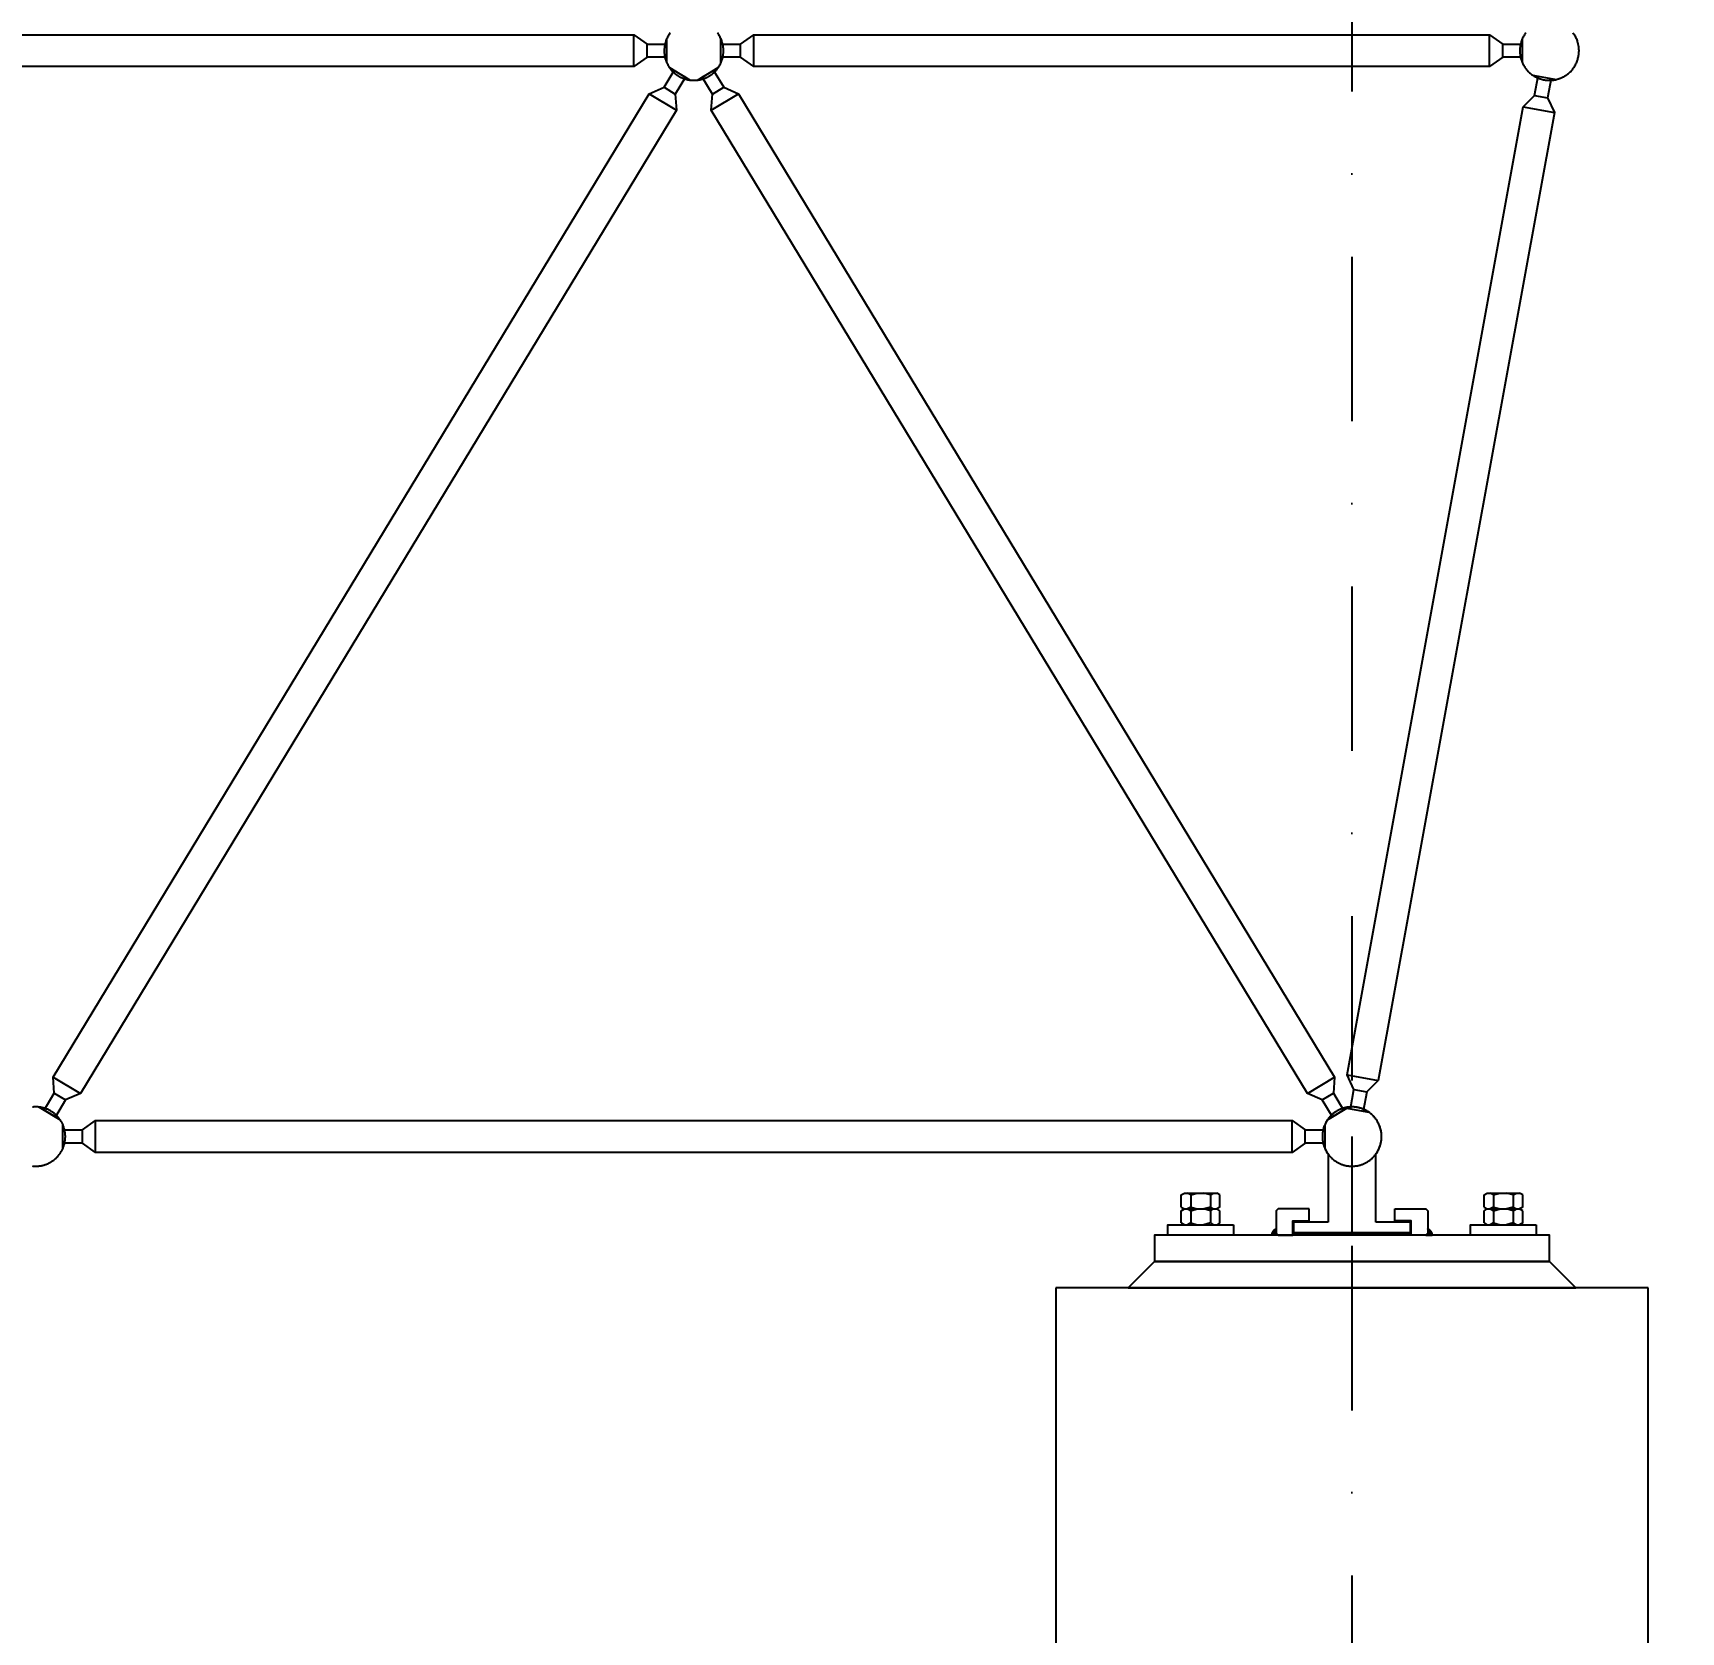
# Model space of a CAD drawing. Header units: centimetres. Extents: x 77182 to 116086, y 20619 to 33555.
# Drawn here: x 102764.3 to 103014.7, y 22488.1 to 22731.1 of the extents above; entities that cross this region are included whole.
import ezdxf

# ---------------------------------------------------------------- set-up
doc = ezdxf.new("R2010")
doc.units = ezdxf.units.CM
doc.header["$LTSCALE"] = 100
doc.linetypes.add('DASHDOT2', pattern=[0.5, 0.25, -0.125, 0, -0.125])
for name, color, linetype in [('A-ANNO-DIMS', 187, 'Continuous'), ('A-ANNO-GRID', 155, 'DASHDOT2'), ('A-ELEV-01', 255, 'Continuous'), ('A-ELEV-02', 253, 'Continuous')]:
    doc.layers.add(name, color=color, linetype=linetype)
doc.styles.add('Fields_100', font='act_simplex.shx', dxfattribs={"width": 0.8, "height": 20})
doc.dimstyles.new('FIELDS_100', dxfattribs={"dimscale": 0, "dimtxt": 20, "dimasz": 5, "dimexe": 5, "dimexo": 5, "dimgap": 5, "dimtad": 0, "dimdec": 0, "dimzin": 0, "dimdsep": 46, "dimtxsty": 'Fields_100', "dimblk": 'DOT', "dimcen": 0.09, "dimclrt": 50, "dimadec": 0, "dimazin": 0, "dimtfac": 1, "dimtdec": 0, "dimtix": 1, "dimtofl": 0, "dimtmove": 1, "dimatfit": 3, "dimfxl": 5, "dimfxlon": 1, "dimtolj": 1, "dimtzin": 0, "dimarcsym": 0})

# ---------------------------------------------------------------- blocks, each defined once
blk = doc.blocks.new('SOMUN')
for p, q in [((-9.8, 7.08), (-8.2, 8)), ((-9.8, 0.92), (-9.8, 7.08)), ((-9.8, 0.92), (-8.2, 0)), ((-8.2, 8), (-5, 8)), ((-8.2, 0), (-5, 0)), ((-5, 7.08), (-6.6, 8)), ((-5, 0.92), (-6.6, 0)), ((-5, 8), (5, 8)), ((-5, 7.08), (-1.67, 8)), ((-5, 7.08), (-5, 0.92)), ((-5, 0.92), (-1.67, 0)), ((-5, 0), (5, 0)), ((5, 7.08), (1.67, 8)), ((5, 0.92), (1.67, 0)), ((5, 8), (8.2, 8)), ((5, 7.08), (6.6, 8)), ((5, 7.08), (5, 0.92)), ((5, 0.92), (6.6, 0)), ((5, 0), (8.2, 0)), ((9.8, 7.08), (8.2, 8)), ((9.8, 0.92), (8.2, 0)), ((9.8, 0.92), (9.8, 7.08))]:
    blk.add_line(p, q)
blk = doc.blocks.new('_Dot')
at = {"color": 0, "linetype": 'ByBlock', "lineweight": -2}
blk.add_line((-0.5, 0), (-1, 0), dxfattribs=at)
at = {"color": 0, "linetype": 'ByBlock', "const_width": 0.5}
blk.add_lwpolyline([(-0.25, 0, 1), (0.25, 0, 1)], format="xyb", close=True, dxfattribs=at)
blk = doc.blocks.new('*D16')
at = {"layer": 'A-ANNO-DIMS', "color": 0, "lineweight": -2, "transparency": 16777216}
for p, q in [((101264.7, 23343.48), (101264.7, 23353.48)), ((102964.7, 23343.48), (102964.7, 23353.48)), ((101269.7, 23348.48), (102083.03, 23348.48)), ((102959.7, 23348.48), (102146.36, 23348.48))]:
    blk.add_line(p, q, dxfattribs=at)
at = {"layer": 'DEFPOINTS', "color": 0, "transparency": 16777216}
for p in [(102964.7, 23348.48), (101264.7, 22503.48), (102964.7, 22503.48)]:
    blk.add_point(p, dxfattribs=at)
at = {"layer": 'A-ANNO-DIMS', "color": 0, "lineweight": -2, "transparency": 16777216, "xscale": 5, "yscale": 5, "zscale": 5, "rotation": 180}
blk.add_blockref('_Dot', (101264.7, 23348.48), dxfattribs=at)
at = {"layer": 'A-ANNO-DIMS', "color": 0, "lineweight": -2, "transparency": 16777216, "xscale": 5, "yscale": 5, "zscale": 5}
blk.add_blockref('_Dot', (102964.7, 23348.48), dxfattribs=at)
at = {"layer": 'A-ANNO-DIMS', "color": 50, "transparency": 16777216, "insert": (102114.7, 23348.48), "char_height": 20, "attachment_point": 5, "style": 'Fields_100'}
blk.add_mtext('\\A1;1700', dxfattribs=at)
blk = doc.blocks.new('*D22')
at = {"layer": 'A-ANNO-DIMS', "color": 0, "lineweight": -2, "transparency": 16777216}
for p, q in [((102964.7, 23343.48), (102964.7, 23353.48)), ((103064.7, 23343.48), (103064.7, 23353.48)), ((102969.7, 23348.48), (102990.65, 23348.48)), ((103059.7, 23348.48), (103038.75, 23348.48))]:
    blk.add_line(p, q, dxfattribs=at)
at = {"layer": 'DEFPOINTS', "color": 0, "transparency": 16777216}
for p in [(103064.7, 23348.48), (102964.7, 22503.48), (103064.7, 22503.48)]:
    blk.add_point(p, dxfattribs=at)
at = {"layer": 'A-ANNO-DIMS', "color": 0, "lineweight": -2, "transparency": 16777216, "xscale": 5, "yscale": 5, "zscale": 5, "rotation": 180}
blk.add_blockref('_Dot', (102964.7, 23348.48), dxfattribs=at)
at = {"layer": 'A-ANNO-DIMS', "color": 0, "lineweight": -2, "transparency": 16777216, "xscale": 5, "yscale": 5, "zscale": 5}
blk.add_blockref('_Dot', (103064.7, 23348.48), dxfattribs=at)
at = {"layer": 'A-ANNO-DIMS', "color": 50, "transparency": 16777216, "insert": (103014.7, 23348.48), "char_height": 20, "attachment_point": 5, "style": 'Fields_100'}
blk.add_mtext('\\A1;100', dxfattribs=at)

msp = doc.modelspace()

# ---------------------------------------------------------------- hatches: boundary and pattern name
at = {"layer": 'A-ELEV-02'}
for points in [[(102953.2, 22548.69), (102953.5, 22548.39), (102952.5, 22548.39), (102952.5, 22548.42), (102952.5, 22548.45), (102952.5, 22548.49), (102952.51, 22548.52), (102952.51, 22548.56), (102952.52, 22548.59), (102952.53, 22548.62), (102952.53, 22548.66), (102952.54, 22548.69), (102952.56, 22548.72), (102952.57, 22548.75), (102952.58, 22548.79), (102952.59, 22548.82), (102952.61, 22548.85), (102952.63, 22548.88), (102952.64, 22548.91), (102952.66, 22548.94), (102952.68, 22548.96), (102952.7, 22548.99), (102952.72, 22549.02), (102952.74, 22549.04), (102952.77, 22549.07), (102952.79, 22549.09), (102952.82, 22549.12), (102952.84, 22549.14), (102952.87, 22549.16), (102952.89, 22549.18), (102952.92, 22549.2), (102952.95, 22549.22), (102952.98, 22549.24), (102953.01, 22549.26), (102953.04, 22549.28), (102953.07, 22549.29), (102953.1, 22549.3), (102953.13, 22549.32), (102953.17, 22549.33), (102953.2, 22549.34)], [(102976.2, 22548.69), (102975.9, 22548.39), (102976.9, 22548.39), (102976.9, 22548.42), (102976.9, 22548.45), (102976.89, 22548.49), (102976.89, 22548.52), (102976.88, 22548.56), (102976.88, 22548.59), (102976.87, 22548.62), (102976.86, 22548.66), (102976.85, 22548.69), (102976.84, 22548.72), (102976.83, 22548.75), (102976.81, 22548.79), (102976.8, 22548.82), (102976.78, 22548.85), (102976.77, 22548.88), (102976.75, 22548.91), (102976.73, 22548.94), (102976.71, 22548.96), (102976.69, 22548.99), (102976.67, 22549.02), (102976.65, 22549.04), (102976.63, 22549.07), (102976.6, 22549.09), (102976.58, 22549.12), (102976.55, 22549.14), (102976.53, 22549.16), (102976.5, 22549.18), (102976.47, 22549.2), (102976.44, 22549.22), (102976.42, 22549.24), (102976.39, 22549.26), (102976.36, 22549.28), (102976.32, 22549.29), (102976.29, 22549.3), (102976.26, 22549.32), (102976.23, 22549.33), (102976.2, 22549.34)]]:
    msp.add_hatch(color=256, dxfattribs=at).paths.add_polyline_path(points, flags=0)

# ---------------------------------------------------------------- linework, layer by layer
for points in [[(102934.7, 22544.39), (102994.7, 22544.39), (102994.7, 22548.39), (102934.7, 22548.39)], [(102930.7, 22540.39), (102998.7, 22540.39), (102994.7, 22544.39), (102934.7, 22544.39)]]:
    msp.add_lwpolyline(points, close=True)
at = {"elevation": 0}
for points in [[(102946.7, 22549.99), (102946.7, 22548.39), (102936.7, 22548.39), (102936.7, 22549.99), (102946.7, 22549.99)], [(102992.7, 22549.99), (102992.7, 22548.39), (102982.7, 22548.39), (102982.7, 22549.99), (102992.7, 22549.99)]]:
    msp.add_lwpolyline(points, dxfattribs=at)
at = {"layer": 'A-ANNO-GRID'}
msp.add_lwpolyline([(102964.7, 23398.48), (102964.7, 21665.39)], dxfattribs=at)
at = {"layer": 'A-ELEV-01'}
for points in [[(102919.7, 22540.39), (102919.7, 21940.39)], [(103009.7, 22540.39), (102919.7, 22540.39)], [(103009.7, 21940.39), (103009.7, 22540.39)]]:
    msp.add_lwpolyline(points, dxfattribs=at)
at = {"layer": 'A-ELEV-02'}
for points in [[(102861.1, 22731.09), (102861.01, 22730.97), (102860.93, 22730.84), (102860.85, 22730.71), (102860.77, 22730.58), (102860.7, 22730.45), (102860.63, 22730.31), (102860.56, 22730.17), (102860.51, 22730.02), (102860.45, 22729.88), (102860.43, 22729.8), (102860.4, 22729.73), (102860.38, 22729.65), (102860.36, 22729.57), (102860.34, 22729.5), (102860.32, 22729.42), (102860.3, 22729.34), (102860.28, 22729.26), (102860.27, 22729.19), (102860.26, 22729.11), (102860.24, 22729.03), (102860.23, 22728.95), (102860.22, 22728.87), (102860.22, 22728.79), (102860.21, 22728.71), (102860.2, 22728.63), (102860.2, 22728.55), (102860.2, 22728.47), (102860.2, 22728.39), (102860.2, 22728.31), (102860.2, 22728.23), (102860.2, 22728.15), (102860.21, 22728.07), (102860.21, 22727.99), (102860.22, 22727.92), (102860.23, 22727.84), (102860.24, 22727.76), (102860.25, 22727.68), (102860.28, 22727.53), (102860.31, 22727.37), (102860.35, 22727.22), (102860.39, 22727.07), (102860.44, 22726.93), (102860.49, 22726.79), (102860.55, 22726.65), (102860.61, 22726.51), (102860.67, 22726.37), (102860.74, 22726.24), (102860.81, 22726.11), (102860.89, 22725.98), (102860.98, 22725.86), (102861.07, 22725.73), (102861.16, 22725.61), (102861.26, 22725.49), (102861.36, 22725.37), (102861.47, 22725.25), (102861.52, 22725.2), (102861.58, 22725.14), (102861.64, 22725.09), (102861.69, 22725.04), (102861.75, 22724.98), (102861.81, 22724.93), (102861.88, 22724.88), (102861.94, 22724.83), (102862, 22724.78), (102862.07, 22724.74), (102862.13, 22724.69), (102862.2, 22724.65), (102862.26, 22724.6), (102862.33, 22724.56), (102862.4, 22724.52), (102862.47, 22724.48), (102862.54, 22724.44), (102862.61, 22724.4), (102862.68, 22724.36), (102862.75, 22724.33), (102862.82, 22724.3), (102862.9, 22724.26), (102862.97, 22724.23), (102863.04, 22724.2), (102863.12, 22724.17), (102863.19, 22724.15), (102863.27, 22724.12), (102863.34, 22724.1), (102863.49, 22724.05), (102863.64, 22724.01), (102863.79, 22723.98), (102863.95, 22723.95), (102864.1, 22723.93), (102864.25, 22723.91), (102864.4, 22723.9), (102864.55, 22723.89), (102864.7, 22723.89), (102864.85, 22723.89), (102865, 22723.9), (102865.15, 22723.91), (102865.3, 22723.93), (102865.45, 22723.95), (102865.6, 22723.98), (102865.75, 22724.01), (102865.9, 22724.05), (102866.05, 22724.1), (102866.13, 22724.12), (102866.2, 22724.15), (102866.28, 22724.17), (102866.35, 22724.2), (102866.43, 22724.23), (102866.5, 22724.26), (102866.57, 22724.3), (102866.64, 22724.33), (102866.71, 22724.36), (102866.79, 22724.4), (102866.86, 22724.44), (102866.93, 22724.48), (102866.99, 22724.52), (102867.06, 22724.56), (102867.13, 22724.6), (102867.2, 22724.65), (102867.26, 22724.69), (102867.33, 22724.74), (102867.39, 22724.78), (102867.46, 22724.83), (102867.52, 22724.88), (102867.58, 22724.93), (102867.64, 22724.98), (102867.7, 22725.04), (102867.76, 22725.09), (102867.82, 22725.14), (102867.87, 22725.2), (102867.93, 22725.25), (102868.04, 22725.37), (102868.14, 22725.49), (102868.24, 22725.61), (102868.33, 22725.73), (102868.42, 22725.86), (102868.5, 22725.98), (102868.58, 22726.11), (102868.65, 22726.24), (102868.72, 22726.37), (102868.79, 22726.51), (102868.85, 22726.65), (102868.9, 22726.79), (102868.95, 22726.93), (102869, 22727.07), (102869.04, 22727.22), (102869.08, 22727.37), (102869.11, 22727.53), (102869.14, 22727.68), (102869.15, 22727.76), (102869.16, 22727.84), (102869.17, 22727.92), (102869.18, 22727.99), (102869.19, 22728.07), (102869.19, 22728.15), (102869.19, 22728.23), (102869.2, 22728.31), (102869.2, 22728.39), (102869.2, 22728.47), (102869.19, 22728.55), (102869.19, 22728.63), (102869.19, 22728.71), (102869.18, 22728.79), (102869.17, 22728.87), (102869.16, 22728.95), (102869.15, 22729.03), (102869.14, 22729.11), (102869.13, 22729.19), (102869.11, 22729.26), (102869.09, 22729.34), (102869.08, 22729.42), (102869.06, 22729.5), (102869.04, 22729.57), (102869.02, 22729.65), (102868.99, 22729.73), (102868.97, 22729.8), (102868.94, 22729.88), (102868.89, 22730.02), (102868.83, 22730.17), (102868.77, 22730.31), (102868.7, 22730.45), (102868.63, 22730.58), (102868.55, 22730.71), (102868.47, 22730.84), (102868.38, 22730.97), (102868.3, 22731.09)], [(102991.1, 22731.09), (102991.01, 22730.97), (102990.93, 22730.84), (102990.85, 22730.71), (102990.77, 22730.58), (102990.7, 22730.45), (102990.63, 22730.31), (102990.56, 22730.17), (102990.51, 22730.02), (102990.45, 22729.88), (102990.43, 22729.8), (102990.4, 22729.73), (102990.38, 22729.65), (102990.36, 22729.57), (102990.34, 22729.5), (102990.32, 22729.42), (102990.3, 22729.34), (102990.28, 22729.26), (102990.27, 22729.19), (102990.26, 22729.11), (102990.24, 22729.03), (102990.23, 22728.95), (102990.22, 22728.87), (102990.22, 22728.79), (102990.21, 22728.71), (102990.2, 22728.63), (102990.2, 22728.55), (102990.2, 22728.47), (102990.2, 22728.39), (102990.2, 22728.31), (102990.2, 22728.23), (102990.2, 22728.15), (102990.21, 22728.07), (102990.21, 22727.99), (102990.22, 22727.92), (102990.23, 22727.84), (102990.24, 22727.76), (102990.25, 22727.68), (102990.28, 22727.53), (102990.31, 22727.37), (102990.35, 22727.22), (102990.39, 22727.07), (102990.44, 22726.93), (102990.49, 22726.79), (102990.55, 22726.65), (102990.61, 22726.51), (102990.67, 22726.37), (102990.74, 22726.24), (102990.81, 22726.11), (102990.89, 22725.98), (102990.98, 22725.86), (102991.07, 22725.73), (102991.16, 22725.61), (102991.26, 22725.49), (102991.36, 22725.37), (102991.47, 22725.25), (102991.52, 22725.2), (102991.58, 22725.14), (102991.64, 22725.09), (102991.69, 22725.04), (102991.75, 22724.98), (102991.81, 22724.93), (102991.88, 22724.88), (102991.94, 22724.83), (102992, 22724.78), (102992.07, 22724.74), (102992.13, 22724.69), (102992.2, 22724.65), (102992.26, 22724.6), (102992.33, 22724.56), (102992.4, 22724.52), (102992.47, 22724.48), (102992.54, 22724.44), (102992.61, 22724.4), (102992.68, 22724.36), (102992.75, 22724.33), (102992.82, 22724.3), (102992.9, 22724.26), (102992.97, 22724.23), (102993.04, 22724.2), (102993.12, 22724.17), (102993.19, 22724.15), (102993.27, 22724.12), (102993.34, 22724.1), (102993.49, 22724.05), (102993.64, 22724.01), (102993.79, 22723.98), (102993.95, 22723.95), (102994.1, 22723.93), (102994.25, 22723.91), (102994.4, 22723.9), (102994.55, 22723.89), (102994.7, 22723.89), (102994.85, 22723.89), (102995, 22723.9), (102995.15, 22723.91), (102995.3, 22723.93), (102995.45, 22723.95), (102995.6, 22723.98), (102995.75, 22724.01), (102995.9, 22724.05), (102996.05, 22724.1), (102996.13, 22724.12), (102996.2, 22724.15), (102996.28, 22724.17), (102996.35, 22724.2), (102996.43, 22724.23), (102996.5, 22724.26), (102996.57, 22724.3), (102996.64, 22724.33), (102996.71, 22724.36), (102996.79, 22724.4), (102996.86, 22724.44), (102996.93, 22724.48), (102996.99, 22724.52), (102997.06, 22724.56), (102997.13, 22724.6), (102997.2, 22724.65), (102997.26, 22724.69), (102997.33, 22724.74), (102997.39, 22724.78), (102997.46, 22724.83), (102997.52, 22724.88), (102997.58, 22724.93), (102997.64, 22724.98), (102997.7, 22725.04), (102997.76, 22725.09), (102997.82, 22725.14), (102997.87, 22725.2), (102997.93, 22725.25), (102998.04, 22725.37), (102998.14, 22725.49), (102998.24, 22725.61), (102998.33, 22725.73), (102998.42, 22725.86), (102998.5, 22725.98), (102998.58, 22726.11), (102998.65, 22726.24), (102998.72, 22726.37), (102998.79, 22726.51), (102998.85, 22726.65), (102998.9, 22726.79), (102998.95, 22726.93), (102999, 22727.07), (102999.04, 22727.22), (102999.08, 22727.37), (102999.11, 22727.53), (102999.14, 22727.68), (102999.15, 22727.76), (102999.16, 22727.84), (102999.17, 22727.92), (102999.18, 22727.99), (102999.19, 22728.07), (102999.19, 22728.15), (102999.19, 22728.23), (102999.2, 22728.31), (102999.2, 22728.39), (102999.2, 22728.47), (102999.19, 22728.55), (102999.19, 22728.63), (102999.19, 22728.71), (102999.18, 22728.79), (102999.17, 22728.87), (102999.16, 22728.95), (102999.15, 22729.03), (102999.14, 22729.11), (102999.13, 22729.19), (102999.11, 22729.26), (102999.09, 22729.34), (102999.08, 22729.42), (102999.06, 22729.5), (102999.04, 22729.57), (102999.02, 22729.65), (102998.99, 22729.73), (102998.97, 22729.8), (102998.94, 22729.88), (102998.89, 22730.02), (102998.83, 22730.17), (102998.77, 22730.31), (102998.7, 22730.45), (102998.63, 22730.58), (102998.55, 22730.71), (102998.47, 22730.84), (102998.38, 22730.97), (102998.3, 22731.09)], [(102618.8, 22729.39), (102621.8, 22729.39), (102623.8, 22730.8), (102855.6, 22730.8), (102857.6, 22729.39), (102860.6, 22729.39)], [(102855.6, 22725.97), (102855.6, 22730.8)], [(102857.6, 22727.39), (102857.6, 22729.39)], [(102860.6, 22726.53), (102860.6, 22730.24)], [(102868.8, 22729.39), (102871.8, 22729.39), (102873.8, 22730.8), (102985.6, 22730.8), (102987.6, 22729.39), (102990.6, 22729.39)], [(102868.8, 22726.53), (102868.8, 22730.24)], [(102871.8, 22727.39), (102871.8, 22729.39)], [(102873.8, 22725.97), (102873.8, 22730.8)], [(102985.6, 22725.97), (102985.6, 22730.8)], [(102987.6, 22727.39), (102987.6, 22729.39)], [(102990.6, 22726.53), (102990.6, 22730.24)], [(102860.6, 22727.39), (102857.6, 22727.39), (102855.6, 22725.97), (102623.8, 22725.97), (102621.8, 22727.39), (102618.8, 22727.39)], [(102990.6, 22727.39), (102987.6, 22727.39), (102985.6, 22725.97), (102873.8, 22725.97), (102871.8, 22727.39), (102868.8, 22727.39)], [(102860.99, 22725.84), (102864.16, 22723.92)], [(102865.24, 22723.92), (102868.41, 22725.84)], [(102964.45, 22567.6), (102964.98, 22570.55), (102963.95, 22572.77), (102990.69, 22719.87), (102992.44, 22721.58), (102992.98, 22724.53)], [(102994.95, 22724.17), (102994.41, 22721.22), (102995.45, 22719), (102968.7, 22571.91), (102966.95, 22570.19), (102966.41, 22567.24)], [(102992.14, 22724.68), (102995.79, 22724.02)], [(102857.92, 22721.86), (102862.05, 22719.35)], [(102860.16, 22722.83), (102861.87, 22721.8)], [(102867.35, 22719.35), (102871.48, 22721.86)], [(102867.52, 22721.8), (102869.23, 22722.83)], [(102992.44, 22721.58), (102994.41, 22721.22)], [(102990.69, 22719.87), (102995.45, 22719)], [(102767.35, 22572.42), (102771.48, 22569.92)], [(102957.92, 22569.92), (102962.05, 22572.42)], [(102963.95, 22572.77), (102968.7, 22571.91)], [(102767.52, 22569.98), (102769.23, 22568.94)], [(102960.16, 22568.94), (102961.87, 22569.98)], [(102964.98, 22570.55), (102966.95, 22570.19)], [(102764.19, 22558.92), (102764.29, 22558.9), (102764.4, 22558.9), (102764.5, 22558.89), (102764.6, 22558.89), (102764.7, 22558.89), (102764.8, 22558.89), (102764.9, 22558.89), (102765, 22558.9), (102765.1, 22558.9), (102765.2, 22558.92), (102765.31, 22558.93), (102765.41, 22558.94), (102765.52, 22558.96), (102765.62, 22558.98), (102765.73, 22559.01), (102765.83, 22559.03), (102765.94, 22559.06), (102766.04, 22559.09), (102766.15, 22559.13), (102766.25, 22559.16), (102766.35, 22559.2), (102766.46, 22559.25), (102766.56, 22559.29), (102766.66, 22559.34), (102766.76, 22559.39), (102766.86, 22559.44), (102766.96, 22559.5), (102767.06, 22559.56), (102767.16, 22559.62), (102767.26, 22559.68), (102767.35, 22559.75), (102767.44, 22559.82), (102767.53, 22559.89), (102767.62, 22559.97), (102767.71, 22560.04), (102767.8, 22560.12), (102767.88, 22560.2), (102767.96, 22560.29), (102768.04, 22560.37), (102768.12, 22560.46), (102768.19, 22560.55), (102768.26, 22560.64), (102768.33, 22560.73), (102768.4, 22560.83), (102768.46, 22560.92), (102768.53, 22561.02), (102768.58, 22561.12), (102768.64, 22561.22), (102768.69, 22561.32), (102768.75, 22561.42), (102768.79, 22561.52), (102768.84, 22561.63), (102768.88, 22561.73), (102768.92, 22561.83), (102768.96, 22561.94), (102768.99, 22562.04), (102769.02, 22562.15), (102769.05, 22562.25), (102769.08, 22562.36), (102769.1, 22562.46), (102769.12, 22562.57), (102769.14, 22562.67), (102769.16, 22562.78), (102769.17, 22562.88), (102769.18, 22562.98), (102769.19, 22563.08), (102769.19, 22563.19), (102769.2, 22563.29), (102769.2, 22563.39), (102769.2, 22563.49), (102769.19, 22563.59), (102769.19, 22563.69), (102769.18, 22563.79), (102769.17, 22563.89), (102769.16, 22564), (102769.14, 22564.1), (102769.12, 22564.21), (102769.1, 22564.31), (102769.08, 22564.41), (102769.05, 22564.52), (102769.02, 22564.62), (102768.99, 22564.73), (102768.96, 22564.83), (102768.92, 22564.94), (102768.88, 22565.04), (102768.84, 22565.15), (102768.79, 22565.25), (102768.75, 22565.35), (102768.69, 22565.45), (102768.64, 22565.55), (102768.58, 22565.65), (102768.53, 22565.75), (102768.46, 22565.85), (102768.4, 22565.94), (102768.33, 22566.04), (102768.26, 22566.13), (102768.19, 22566.22), (102768.12, 22566.31), (102768.04, 22566.4), (102767.96, 22566.49), (102767.88, 22566.57), (102767.8, 22566.65), (102767.71, 22566.73), (102767.62, 22566.81), (102767.53, 22566.88), (102767.44, 22566.95), (102767.35, 22567.02), (102767.26, 22567.09), (102767.16, 22567.15), (102767.06, 22567.21), (102766.96, 22567.27), (102766.86, 22567.33), (102766.76, 22567.38), (102766.66, 22567.43), (102766.56, 22567.48), (102766.46, 22567.53), (102766.35, 22567.57), (102766.25, 22567.61), (102766.15, 22567.65), (102766.04, 22567.68), (102765.94, 22567.71), (102765.83, 22567.74), (102765.73, 22567.77), (102765.62, 22567.79), (102765.52, 22567.81), (102765.41, 22567.83), (102765.31, 22567.84), (102765.2, 22567.86), (102765.1, 22567.87), (102765, 22567.88), (102764.9, 22567.88), (102764.8, 22567.89), (102764.7, 22567.89), (102764.6, 22567.89), (102764.5, 22567.88), (102764.4, 22567.88), (102764.29, 22567.87), (102764.19, 22567.86)], [(102765.24, 22567.85), (102768.41, 22565.93)], [(102768.8, 22564.39), (102771.8, 22564.39), (102773.8, 22565.8), (102955.6, 22565.8), (102957.6, 22564.39), (102960.6, 22564.39)], [(102773.8, 22560.97), (102773.8, 22565.8)], [(102955.6, 22560.97), (102955.6, 22565.8)], [(102968.3, 22560.69), (102968.38, 22560.81), (102968.47, 22560.93), (102968.55, 22561.06), (102968.63, 22561.19), (102968.7, 22561.33), (102968.77, 22561.46), (102968.83, 22561.61), (102968.89, 22561.75), (102968.94, 22561.9), (102968.97, 22561.97), (102968.99, 22562.05), (102969.02, 22562.12), (102969.04, 22562.2), (102969.06, 22562.28), (102969.08, 22562.35), (102969.09, 22562.43), (102969.11, 22562.51), (102969.13, 22562.59), (102969.14, 22562.67), (102969.15, 22562.74), (102969.16, 22562.82), (102969.17, 22562.9), (102969.18, 22562.98), (102969.19, 22563.06), (102969.19, 22563.14), (102969.19, 22563.22), (102969.2, 22563.3), (102969.2, 22563.38), (102969.2, 22563.46), (102969.19, 22563.54), (102969.19, 22563.62), (102969.19, 22563.7), (102969.18, 22563.78), (102969.17, 22563.86), (102969.16, 22563.94), (102969.15, 22564.01), (102969.14, 22564.09), (102969.11, 22564.25), (102969.08, 22564.4), (102969.04, 22564.55), (102969, 22564.7), (102968.95, 22564.84), (102968.9, 22564.99), (102968.85, 22565.13), (102968.79, 22565.27), (102968.72, 22565.4), (102968.65, 22565.53), (102968.58, 22565.66), (102968.5, 22565.79), (102968.42, 22565.92), (102968.33, 22566.04), (102968.24, 22566.17), (102968.14, 22566.29), (102968.04, 22566.4), (102967.93, 22566.52), (102967.87, 22566.58), (102967.82, 22566.63), (102967.76, 22566.68), (102967.7, 22566.74), (102967.64, 22566.79), (102967.58, 22566.84), (102967.52, 22566.89), (102967.46, 22566.94), (102967.39, 22566.99), (102967.33, 22567.04), (102967.26, 22567.08), (102967.2, 22567.13), (102967.13, 22567.17), (102967.06, 22567.21), (102966.99, 22567.26), (102966.93, 22567.3), (102966.86, 22567.34), (102966.79, 22567.37), (102966.71, 22567.41), (102966.64, 22567.44), (102966.57, 22567.48), (102966.5, 22567.51), (102966.43, 22567.54), (102966.35, 22567.57), (102966.28, 22567.6), (102966.2, 22567.63), (102966.13, 22567.65), (102966.05, 22567.68), (102965.9, 22567.72), (102965.75, 22567.76), (102965.6, 22567.79), (102965.45, 22567.82), (102965.3, 22567.85), (102965.15, 22567.86), (102965, 22567.88), (102964.85, 22567.88), (102964.7, 22567.89), (102964.55, 22567.88), (102964.4, 22567.88), (102964.25, 22567.86), (102964.1, 22567.85), (102963.95, 22567.82), (102963.79, 22567.79), (102963.64, 22567.76), (102963.49, 22567.72), (102963.34, 22567.68), (102963.27, 22567.65), (102963.19, 22567.63), (102963.12, 22567.6), (102963.04, 22567.57), (102962.97, 22567.54), (102962.9, 22567.51), (102962.82, 22567.48), (102962.75, 22567.44), (102962.68, 22567.41), (102962.61, 22567.37), (102962.54, 22567.34), (102962.47, 22567.3), (102962.4, 22567.26), (102962.33, 22567.21), (102962.26, 22567.17), (102962.2, 22567.13), (102962.13, 22567.08), (102962.07, 22567.04), (102962, 22566.99), (102961.94, 22566.94), (102961.88, 22566.89), (102961.81, 22566.84), (102961.75, 22566.79), (102961.69, 22566.74), (102961.64, 22566.68), (102961.58, 22566.63), (102961.52, 22566.58), (102961.47, 22566.52), (102961.36, 22566.4), (102961.26, 22566.29), (102961.16, 22566.17), (102961.07, 22566.04), (102960.98, 22565.92), (102960.89, 22565.79), (102960.81, 22565.66), (102960.74, 22565.53), (102960.67, 22565.4), (102960.61, 22565.27), (102960.55, 22565.13), (102960.49, 22564.99), (102960.44, 22564.84), (102960.39, 22564.7), (102960.35, 22564.55), (102960.31, 22564.4), (102960.28, 22564.25), (102960.25, 22564.09), (102960.24, 22564.01), (102960.23, 22563.94), (102960.22, 22563.86), (102960.21, 22563.78), (102960.21, 22563.7), (102960.2, 22563.62), (102960.2, 22563.54), (102960.2, 22563.46), (102960.2, 22563.38), (102960.2, 22563.3), (102960.2, 22563.22), (102960.2, 22563.14), (102960.21, 22563.06), (102960.22, 22562.98), (102960.22, 22562.9), (102960.23, 22562.82), (102960.24, 22562.74), (102960.26, 22562.67), (102960.27, 22562.59), (102960.28, 22562.51), (102960.3, 22562.43), (102960.32, 22562.35), (102960.34, 22562.28), (102960.36, 22562.2), (102960.38, 22562.12), (102960.4, 22562.05), (102960.43, 22561.97), (102960.45, 22561.9), (102960.51, 22561.75), (102960.56, 22561.61), (102960.63, 22561.46), (102960.7, 22561.33), (102960.77, 22561.19), (102960.85, 22561.06), (102960.93, 22560.93), (102961.01, 22560.81), (102961.1, 22560.69)], [(102960.99, 22565.93), (102964.16, 22567.85)], [(102963.61, 22567.75), (102967.26, 22567.09)], [(102768.8, 22561.53), (102768.8, 22565.24)], [(102771.8, 22562.39), (102771.8, 22564.39)], [(102957.6, 22562.39), (102957.6, 22564.39)], [(102960.6, 22561.53), (102960.6, 22565.24)], [(102964.7, 22563.39), (102964.7, 22548.39)], [(102960.6, 22562.39), (102957.6, 22562.39), (102955.6, 22560.97), (102773.8, 22560.97), (102771.8, 22562.39), (102768.8, 22562.39)], [(102961.1, 22560.69), (102961.1, 22550.39)], [(102968.3, 22550.39), (102968.3, 22560.69)], [(102953.2, 22549.34), (102953.18, 22549.33), (102953.16, 22549.33), (102953.14, 22549.32), (102953.13, 22549.32), (102953.11, 22549.31), (102953.09, 22549.3), (102953.07, 22549.29), (102953.06, 22549.28), (102953.04, 22549.28), (102953.02, 22549.27), (102953.01, 22549.26), (102952.99, 22549.25), (102952.97, 22549.24), (102952.96, 22549.23), (102952.94, 22549.22), (102952.92, 22549.2), (102952.91, 22549.19), (102952.89, 22549.18), (102952.87, 22549.17), (102952.86, 22549.16), (102952.84, 22549.14), (102952.83, 22549.13), (102952.81, 22549.12), (102952.8, 22549.1), (102952.78, 22549.09), (102952.77, 22549.07), (102952.76, 22549.06), (102952.74, 22549.04), (102952.73, 22549.03), (102952.72, 22549.01), (102952.7, 22548.99), (102952.69, 22548.98), (102952.68, 22548.96), (102952.67, 22548.94), (102952.66, 22548.93), (102952.65, 22548.91), (102952.64, 22548.89), (102952.62, 22548.88), (102952.62, 22548.86), (102952.61, 22548.84), (102952.6, 22548.82), (102952.59, 22548.8), (102952.58, 22548.78), (102952.57, 22548.77), (102952.56, 22548.75), (102952.56, 22548.73), (102952.55, 22548.71), (102952.54, 22548.69), (102952.54, 22548.67), (102952.53, 22548.65), (102952.53, 22548.63), (102952.52, 22548.61), (102952.52, 22548.59), (102952.52, 22548.58), (102952.51, 22548.56), (102952.51, 22548.54), (102952.51, 22548.52), (102952.5, 22548.5), (102952.5, 22548.48), (102952.5, 22548.46), (102952.5, 22548.44), (102952.5, 22548.42), (102952.5, 22548.41), (102952.5, 22548.39)], [(102953.5, 22548.39), (102952.5, 22548.39)], [(102953.5, 22548.39), (102953.2, 22548.69)], [(102961.1, 22550.39), (102955.8, 22550.39)], [(102955.8, 22550.39), (102955.8, 22548.79)], [(102955.8, 22548.79), (102973.6, 22548.79)], [(102956, 22548.39), (102956, 22548.59)], [(102956, 22548.59), (102973.39, 22548.59)], [(102973.39, 22548.39), (102956, 22548.39)], [(102956.05, 22548.59), (102956.05, 22548.79)], [(102973.6, 22550.39), (102968.3, 22550.39)], [(102973.35, 22548.59), (102973.35, 22548.79)], [(102973.39, 22548.39), (102973.39, 22548.59)], [(102973.6, 22548.79), (102973.6, 22550.39)], [(102975.9, 22548.39), (102976.2, 22548.69)], [(102975.9, 22548.39), (102976.9, 22548.39)], [(102976.9, 22548.39), (102976.9, 22548.41), (102976.9, 22548.42), (102976.9, 22548.44), (102976.89, 22548.46), (102976.89, 22548.48), (102976.89, 22548.5), (102976.89, 22548.52), (102976.89, 22548.54), (102976.88, 22548.56), (102976.88, 22548.58), (102976.88, 22548.59), (102976.87, 22548.61), (102976.87, 22548.63), (102976.86, 22548.65), (102976.86, 22548.67), (102976.85, 22548.69), (102976.84, 22548.71), (102976.84, 22548.73), (102976.83, 22548.75), (102976.82, 22548.77), (102976.82, 22548.78), (102976.81, 22548.8), (102976.8, 22548.82), (102976.79, 22548.84), (102976.78, 22548.86), (102976.77, 22548.88), (102976.76, 22548.89), (102976.75, 22548.91), (102976.74, 22548.93), (102976.73, 22548.94), (102976.72, 22548.96), (102976.7, 22548.98), (102976.69, 22548.99), (102976.68, 22549.01), (102976.67, 22549.03), (102976.65, 22549.04), (102976.64, 22549.06), (102976.63, 22549.07), (102976.61, 22549.09), (102976.6, 22549.1), (102976.58, 22549.12), (102976.57, 22549.13), (102976.55, 22549.14), (102976.54, 22549.16), (102976.52, 22549.17), (102976.51, 22549.18), (102976.49, 22549.19), (102976.47, 22549.2), (102976.46, 22549.22), (102976.44, 22549.23), (102976.42, 22549.24), (102976.41, 22549.25), (102976.39, 22549.26), (102976.37, 22549.27), (102976.36, 22549.28), (102976.34, 22549.28), (102976.32, 22549.29), (102976.3, 22549.3), (102976.29, 22549.31), (102976.27, 22549.32), (102976.25, 22549.32), (102976.23, 22549.33), (102976.22, 22549.33), (102976.2, 22549.34)]]:
    msp.add_lwpolyline(points, dxfattribs=at)
for points in [[(102765.97, 22567.41), (102767.52, 22569.98), (102767.35, 22572.42), (102857.92, 22721.86), (102860.16, 22722.83), (102861.72, 22725.4), (102863.43, 22724.36), (102861.87, 22721.8), (102862.05, 22719.35), (102771.48, 22569.92), (102769.23, 22568.94), (102767.68, 22566.37)], [(102961.72, 22566.37), (102960.16, 22568.94), (102957.92, 22569.92), (102867.35, 22719.35), (102867.52, 22721.8), (102865.97, 22724.36), (102866.82, 22724.88), (102867.68, 22725.4), (102869.23, 22722.83), (102871.48, 22721.86), (102962.05, 22572.42), (102961.87, 22569.98), (102963.43, 22567.41)], [(102969.2, 22563.39), (102969.2, 22563.49), (102969.19, 22563.59), (102969.19, 22563.69), (102969.18, 22563.79), (102969.17, 22563.89), (102969.16, 22564), (102969.14, 22564.1), (102969.12, 22564.21), (102969.1, 22564.31), (102969.08, 22564.41), (102969.05, 22564.52), (102969.02, 22564.62), (102968.99, 22564.73), (102968.96, 22564.83), (102968.92, 22564.94), (102968.88, 22565.04), (102968.84, 22565.15), (102968.79, 22565.25), (102968.75, 22565.35), (102968.69, 22565.45), (102968.64, 22565.55), (102968.58, 22565.65), (102968.53, 22565.75), (102968.46, 22565.85), (102968.4, 22565.94), (102968.33, 22566.04), (102968.26, 22566.13), (102968.19, 22566.22), (102968.12, 22566.31), (102968.04, 22566.4), (102967.96, 22566.49), (102967.88, 22566.57), (102967.8, 22566.65), (102967.71, 22566.73), (102967.62, 22566.81), (102967.53, 22566.88), (102967.44, 22566.95), (102967.35, 22567.02), (102967.26, 22567.09), (102967.16, 22567.15), (102967.06, 22567.21), (102966.96, 22567.27), (102966.86, 22567.33), (102966.76, 22567.38), (102966.66, 22567.43), (102966.56, 22567.48), (102966.46, 22567.53), (102966.35, 22567.57), (102966.25, 22567.61), (102966.15, 22567.65), (102966.04, 22567.68), (102965.94, 22567.71), (102965.83, 22567.74), (102965.73, 22567.77), (102965.62, 22567.79), (102965.52, 22567.81), (102965.41, 22567.83), (102965.31, 22567.84), (102965.2, 22567.86), (102965.1, 22567.87), (102965, 22567.88), (102964.9, 22567.88), (102964.8, 22567.89), (102964.7, 22567.89), (102964.6, 22567.89), (102964.5, 22567.88), (102964.4, 22567.88), (102964.29, 22567.87), (102964.19, 22567.86), (102964.09, 22567.84), (102963.98, 22567.83), (102963.88, 22567.81), (102963.77, 22567.79), (102963.67, 22567.77), (102963.56, 22567.74), (102963.46, 22567.71), (102963.35, 22567.68), (102963.25, 22567.65), (102963.15, 22567.61), (102963.04, 22567.57), (102962.94, 22567.53), (102962.83, 22567.48), (102962.73, 22567.43), (102962.63, 22567.38), (102962.53, 22567.33), (102962.43, 22567.27), (102962.33, 22567.21), (102962.24, 22567.15), (102962.14, 22567.09), (102962.04, 22567.02), (102961.95, 22566.95), (102961.86, 22566.88), (102961.77, 22566.81), (102961.68, 22566.73), (102961.6, 22566.65), (102961.52, 22566.57), (102961.43, 22566.49), (102961.36, 22566.4), (102961.28, 22566.31), (102961.2, 22566.22), (102961.13, 22566.13), (102961.06, 22566.04), (102961, 22565.94), (102960.93, 22565.85), (102960.87, 22565.75), (102960.81, 22565.65), (102960.75, 22565.55), (102960.7, 22565.45), (102960.65, 22565.35), (102960.6, 22565.25), (102960.56, 22565.15), (102960.51, 22565.04), (102960.47, 22564.94), (102960.44, 22564.83), (102960.4, 22564.73), (102960.37, 22564.62), (102960.34, 22564.52), (102960.32, 22564.41), (102960.29, 22564.31), (102960.27, 22564.21), (102960.25, 22564.1), (102960.24, 22564), (102960.23, 22563.89), (102960.22, 22563.79), (102960.21, 22563.69), (102960.2, 22563.59), (102960.2, 22563.49), (102960.2, 22563.39), (102960.2, 22563.29), (102960.2, 22563.19), (102960.21, 22563.08), (102960.22, 22562.98), (102960.23, 22562.88), (102960.24, 22562.78), (102960.25, 22562.67), (102960.27, 22562.57), (102960.29, 22562.46), (102960.32, 22562.36), (102960.34, 22562.25), (102960.37, 22562.15), (102960.4, 22562.04), (102960.44, 22561.94), (102960.47, 22561.83), (102960.51, 22561.73), (102960.56, 22561.63), (102960.6, 22561.52), (102960.65, 22561.42), (102960.7, 22561.32), (102960.75, 22561.22), (102960.81, 22561.12), (102960.87, 22561.02), (102960.93, 22560.92), (102961, 22560.83), (102961.06, 22560.73), (102961.13, 22560.64), (102961.2, 22560.55), (102961.28, 22560.46), (102961.36, 22560.37), (102961.43, 22560.29), (102961.52, 22560.2), (102961.6, 22560.12), (102961.68, 22560.04), (102961.77, 22559.97), (102961.86, 22559.89), (102961.95, 22559.82), (102962.04, 22559.75), (102962.14, 22559.68), (102962.24, 22559.62), (102962.33, 22559.56), (102962.43, 22559.5), (102962.53, 22559.44), (102962.63, 22559.39), (102962.73, 22559.34), (102962.83, 22559.29), (102962.94, 22559.25), (102963.04, 22559.2), (102963.15, 22559.16), (102963.25, 22559.13), (102963.35, 22559.09), (102963.46, 22559.06), (102963.56, 22559.03), (102963.67, 22559.01), (102963.77, 22558.98), (102963.88, 22558.96), (102963.98, 22558.94), (102964.09, 22558.93), (102964.19, 22558.92), (102964.29, 22558.9), (102964.4, 22558.9), (102964.5, 22558.89), (102964.6, 22558.89), (102964.7, 22558.89), (102964.8, 22558.89), (102964.9, 22558.89), (102965, 22558.9), (102965.1, 22558.9), (102965.2, 22558.92), (102965.31, 22558.93), (102965.41, 22558.94), (102965.52, 22558.96), (102965.62, 22558.98), (102965.73, 22559.01), (102965.83, 22559.03), (102965.94, 22559.06), (102966.04, 22559.09), (102966.15, 22559.13), (102966.25, 22559.16), (102966.35, 22559.2), (102966.46, 22559.25), (102966.56, 22559.29), (102966.66, 22559.34), (102966.76, 22559.39), (102966.86, 22559.44), (102966.96, 22559.5), (102967.06, 22559.56), (102967.16, 22559.62), (102967.26, 22559.68), (102967.35, 22559.75), (102967.44, 22559.82), (102967.53, 22559.89), (102967.62, 22559.97), (102967.71, 22560.04), (102967.8, 22560.12), (102967.88, 22560.2), (102967.96, 22560.29), (102968.04, 22560.37), (102968.12, 22560.46), (102968.19, 22560.55), (102968.26, 22560.64), (102968.33, 22560.73), (102968.4, 22560.83), (102968.46, 22560.92), (102968.53, 22561.02), (102968.58, 22561.12), (102968.64, 22561.22), (102968.69, 22561.32), (102968.75, 22561.42), (102968.79, 22561.52), (102968.84, 22561.63), (102968.88, 22561.73), (102968.92, 22561.83), (102968.96, 22561.94), (102968.99, 22562.04), (102969.02, 22562.15), (102969.05, 22562.25), (102969.08, 22562.36), (102969.1, 22562.46), (102969.12, 22562.57), (102969.14, 22562.67), (102969.16, 22562.78), (102969.17, 22562.88), (102969.18, 22562.98), (102969.19, 22563.08), (102969.19, 22563.19), (102969.2, 22563.29)], [(102958.2, 22552.39), (102953.5, 22552.39), (102953.2, 22552.09), (102953.2, 22548.69), (102953.5, 22548.39), (102955.7, 22548.39), (102955.7, 22550.59), (102958.2, 22550.59)], [(102971.2, 22552.39), (102975.9, 22552.39), (102976.2, 22552.09), (102976.2, 22548.69), (102975.9, 22548.39), (102973.7, 22548.39), (102973.7, 22550.59), (102971.2, 22550.59)]]:
    msp.add_lwpolyline(points, close=True, dxfattribs=at)

# ---------------------------------------------------------------- block references
at = {"xscale": 0.3, "yscale": 0.3, "zscale": 0.3}
for p in [(102941.7, 22552.39), (102987.7, 22552.39), (102941.7, 22549.99), (102987.7, 22549.99)]:
    msp.add_blockref('SOMUN', p, dxfattribs=at)

# ---------------------------------------------------------------- dimensions: what is measured, and where the dimension line sits
at = {"layer": 'A-ANNO-DIMS'}
for base, p1, p2, picture, middle in [((102964.7, 23348.48), (101264.7, 22503.48), (102964.7, 22503.48), '*D16', (102114.7, 23348.48)), ((103064.7, 23348.48), (102964.7, 22503.48), (103064.7, 22503.48), '*D22', (103014.7, 23348.48))]:
    dim = msp.add_linear_dim(base=base, p1=p1, p2=p2, dimstyle='FIELDS_100', override={"dimscale": 1}, dxfattribs=at)
    dim.commit()
    dim.dimension.update_dxf_attribs({"geometry": picture, "text_midpoint": middle})

doc.saveas('drawing.dxf')
